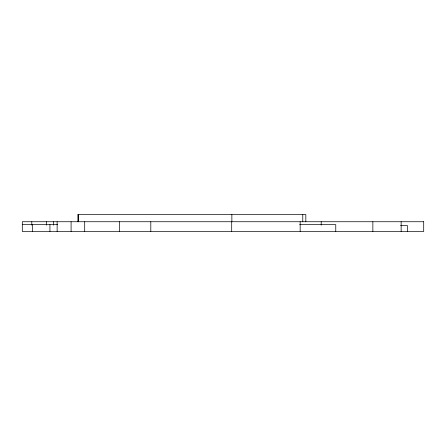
<?xml version="1.0" encoding="UTF-8"?>
<svg xmlns="http://www.w3.org/2000/svg" width="446" height="446" viewBox="0 0 446 446"><rect width="100%" height="100%" fill="white"/><g stroke="black" fill="none" stroke-linecap="round" stroke-linejoin="round"><path stroke-width="0.67" d="M78 214.537L305.833 214.537L305.833 221.734M22.3 224.583L57.579 224.583M299.64 224.65L335.766 224.65L335.766 231.463M400.58 225.654L407.538 225.654L407.538 231.463M401.144 221.734L401.144 231.463M372.862 221.734L372.862 231.463M321.204 221.734L321.204 225.208M302.773 214.537L302.773 221.734M300.158 221.734L300.158 231.463M231.864 214.537L231.864 221.734M231.697 221.734L231.697 231.463M150.804 221.734L150.804 231.463M119.372 221.734L119.372 231.463M84.695 221.734L84.695 231.463M78.58 214.537L78.58 221.734M78.189 214.537L78.189 221.734M78.044 214.537L78.044 221.734M71.087 221.734L71.087 231.463M57.133 221.734L57.133 231.463M53.392 221.734L53.392 225.208M49.941 224.583L49.941 231.463M46.401 221.734L46.401 225.208M32.58 224.583L32.58 231.463M31.8 221.734L31.8 225.208M423.7 221.734L22.3 221.734L22.3 231.463L423.7 231.463L423.7 221.734"/></g></svg>
